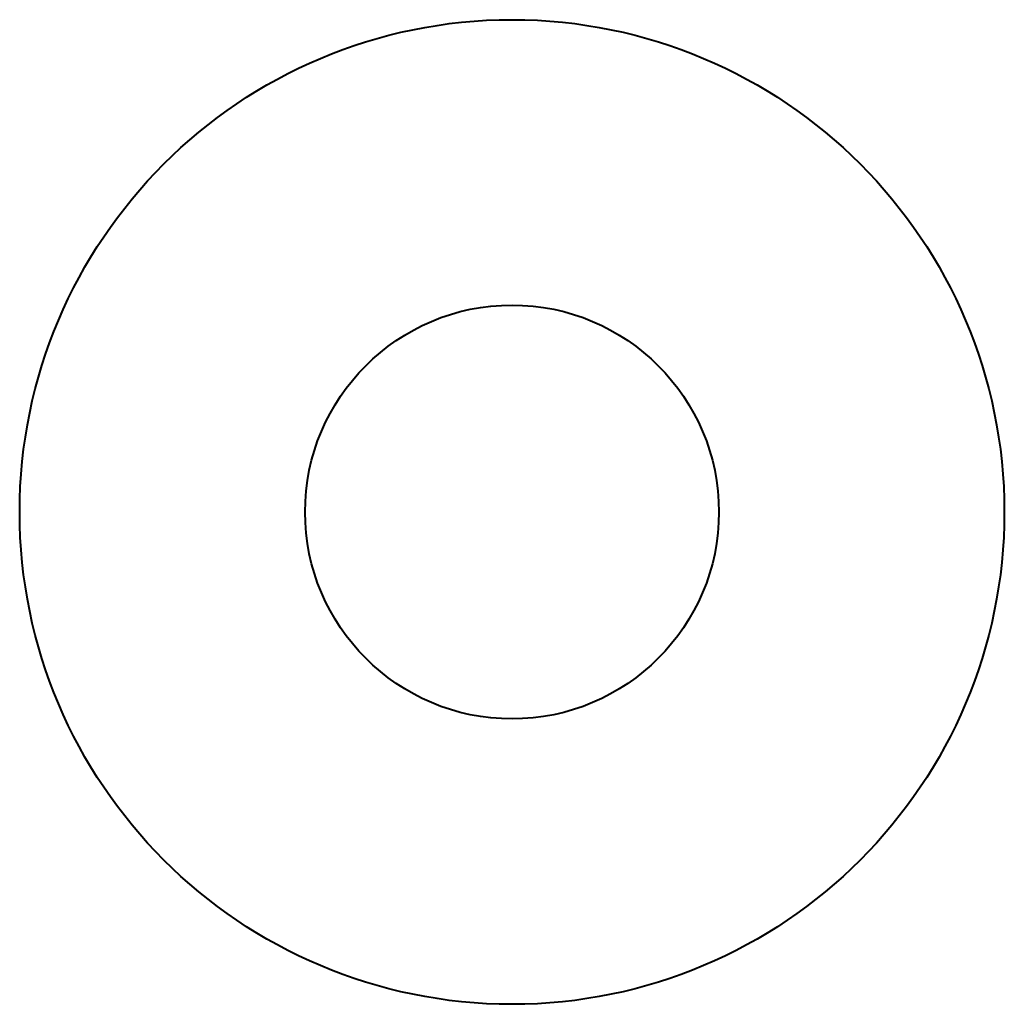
# Model space of a CAD drawing. Header units: millimetres. Extents: x -34.5 to 34.5, y -34.5 to 34.5.
import ezdxf

# ---------------------------------------------------------------- set-up
doc = ezdxf.new("R2010")
doc.units = ezdxf.units.MM
doc.linetypes.add('K5LT_BASIC', pattern=[0])

msp = doc.modelspace()

# ---------------------------------------------------------------- linework, layer by layer
at = {"color": 7, "linetype": 'K5LT_BASIC', "lineweight": 40}
for radius in [34.5, 14.5]:
    msp.add_circle((0, 0), radius, dxfattribs=at)

doc.saveas('drawing.dxf')
